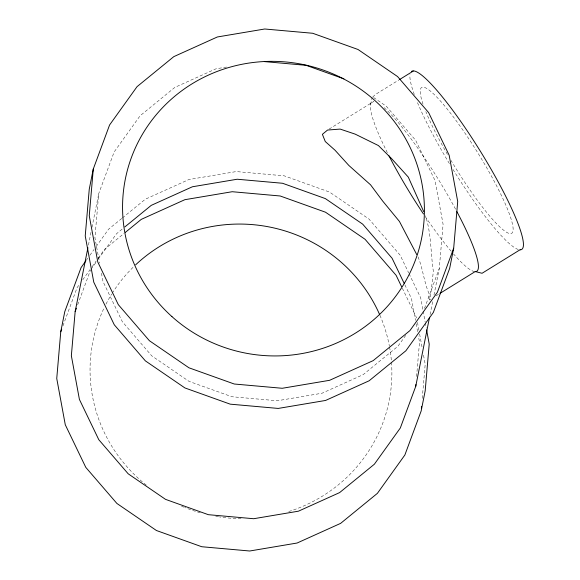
<?xml version="1.0" encoding="UTF-8"?>
<svg xmlns="http://www.w3.org/2000/svg" width="580" height="580" viewBox="0 0 580 580"><rect width="100%" height="100%" fill="white"/><g stroke="black" fill="none" stroke-linecap="round" stroke-linejoin="round"><path stroke-width="0.43" stroke-dasharray="2.9 2.17" d="M226.526 67.041L215.992 68.817L174.826 87.406L140.084 115.782L114.122 152.011L98.723 193.626L94.924 237.786L99.6 263.139M416.578 376.463L419.521 342.214L418.397 336.095M422.254 398.38L425.191 364.226L423.385 354.445M433.978 295.031L439.292 268.424L443.091 224.257L435.029 180.554L415.65 140.295L386.28 106.212L373.578 97.52M88.443 245.064L91.278 230.876M91.988 227.324L98.723 193.626M430.077 314.541L432.912 300.353M370.606 104.509L372.084 97.701M62.959 325.829L77.067 287.716L79.134 284.824M77.669 304.783L90.56 269.961M424.516 308.342L439.292 268.424M430.744 299.077L429.214 300.027L430.005 298.439L431.505 288.55L433.347 271.201C430.527 252.873 431.433 233.392 425.437 215.76M86.275 260.34L87.826 258.173M89.9 255.273L94.047 249.487M96.121 246.594L108.554 229.238L121.735 218.471M82.766 279.763L90.023 269.635M92.097 266.742L96.237 260.957M98.31 258.064L104.531 249.386L123.953 233.523M91.075 269.236L96.266 261.993M98.346 259.093L116.515 233.733L122.772 228.621M405.717 335.399L397.931 346.267L363.189 374.644L322.023 393.233L277.247 400.765L231.913 396.735L189.102 381.408L151.735 355.837L122.365 321.755L102.986 281.488L101.21 271.875M372.715 97.085L375.216 94.612L398.815 80.011M122.431 217.906L145.319 199.215L188.87 179.546L236.249 171.571L284.222 175.841L329.527 192.06L369.076 219.131L400.164 255.207L408.683 272.897M329.092 129.094L373.585 101.565M436.116 295.757L438.415 294.336M418.021 256.846C422.885 268.467 423.908 281.648 428.917 293.371L429.214 300.027M409.067 273.702L420.681 297.823L422.979 310.278M404.869 284.816L411.459 298.512L415.49 320.363M402.332 288.216L416.65 317.97M423.139 311.17L425.111 321.842M425.278 322.734L426.257 328.07M417.477 322.415L418.949 330.426M419.608 333.986L422.073 347.326M416.135 323.857L417.593 331.724M474.679 271.621A99.608 15.624 58.3 0 1 453.64 254.076M451.211 251.256A99.608 15.624 58.3 0 1 425.517 216.978M387.353 152.627A99.608 15.624 58.3 0 1 373.52 101.456M384.083 107.655A99.608 15.624 58.3 0 1 456.01 210.004M391.493 362.246A151.068 147.139 11.3 0 1 287.81 511.836M241.055 518.643A151.068 147.139 11.3 0 1 219.494 516.932M218.602 516.794A151.068 147.139 11.3 0 1 215.057 516.2M200.26 512.785A151.068 147.139 11.3 0 1 184.889 507.543M184.056 507.21A151.068 147.139 11.3 0 1 181.562 506.166M146.269 485.105A151.068 147.139 11.3 0 1 104.385 307.349M105.981 304.159A151.068 147.139 11.3 0 1 111.708 294.053M112.187 293.291A151.068 147.139 11.3 0 1 134.306 266.104M379.929 315.266A151.068 147.139 11.3 0 1 389.397 346.188M389.564 347.079A151.068 147.139 11.3 0 1 391.427 361.354M423.03 104.146A85.608 13.427 58.3 0 1 461.245 127.738A85.608 13.427 58.3 0 1 512.872 231.572A85.608 13.427 58.3 0 1 451.044 160.493M447.448 154.389A85.608 13.427 58.3 0 1 425.843 111.657M518.317 249.501A104.683 16.421 58.3 0 1 453.082 169.585M449.391 163.567A104.683 16.421 58.3 0 1 416.824 101M414.294 94.46A104.683 16.421 58.3 0 1 409.966 74.66"/><path stroke-width="0.87" d="M85.753 261.065L81.091 267.568L64.793 311.605L60.762 331.753L56.746 378.493L65.279 424.748L85.789 467.371L116.884 503.44L156.433 530.511L201.738 546.73L249.712 551L297.09 543.025L340.641 523.363L377.399 493.341L404.869 455.003L421.167 410.966L425.191 390.818L429.214 344.078L426.59 329.846M87.913 247.725L75.153 311.576L71.355 355.743L79.416 399.446L98.796 439.705L128.173 473.787L165.532 499.358L208.343 514.685L253.677 518.723L298.454 511.183L339.619 492.594L374.361 464.217L400.323 427.989L415.729 386.374L429.548 317.202M93.278 169.034L89.262 215.774L97.795 262.029L118.305 304.645L149.401 340.721L188.942 367.793L234.255 384.011L282.228 388.281L329.607 380.306L373.158 360.637L409.915 330.614L437.385 292.284L453.683 248.247L457.707 201.506L449.166 155.251L428.656 112.629L397.561 76.56L358.019 49.489L312.707 33.27L264.734 29L217.355 36.975L173.804 56.637L137.047 86.659L109.576 124.997L93.278 169.034L89.255 189.181L85.231 235.922L93.772 282.177L114.282 324.793L145.37 360.869L184.918 387.94L230.224 404.159L278.204 408.429L325.576 400.454L369.134 380.784L405.891 350.762L433.354 312.431L449.659 268.395L453.683 248.247M415.729 386.374L415.882 384.569M421.399 408.269L421.559 406.471M60.762 331.753L61.705 329.215M75.153 311.576L76.408 308.183M124.852 226.925L151.257 205.356L192.422 186.767L237.198 179.234L282.532 183.266L325.344 198.592L362.71 224.163L392.08 258.245L404.093 283.207M125.338 232.392L141.288 219.363L184.846 199.694L232.218 191.719L280.198 195.989L325.503 212.207L365.052 239.279L396.14 275.355L401.556 286.607M399.576 79.54L413.279 71.057M439.952 293.386L475.238 271.556L482.06 273.274L520.122 249.726M264.32 61.596L306.102 65.315L343.875 78.837M416.723 254.518L399.439 221.444L382.807 201.216L370.569 184.824L348.87 165.474L335.015 150.213L325.264 141.52L322.393 134.335L327.562 130.043L340.156 129.086L355.141 134.118L378.414 145.558L391.362 158.383L408.298 177.103L423.712 211.62M423.494 213.984A99.608 15.624 58.3 0 1 388.97 155.81M456.88 211.635A99.608 15.624 58.3 0 1 475.303 271.665M135.611 264.857A151.068 147.139 11.3 0 1 379.566 314.44M411.503 71.449A104.683 16.421 58.3 0 1 483.06 155.643A104.683 16.421 58.3 0 1 520.188 249.835M171.934 316.593A151.068 147.139 11.3 0 0 420.95 241.439A151.068 147.139 11.3 0 0 227.563 67.882A151.068 147.139 11.3 0 0 171.934 316.593"/></g></svg>
